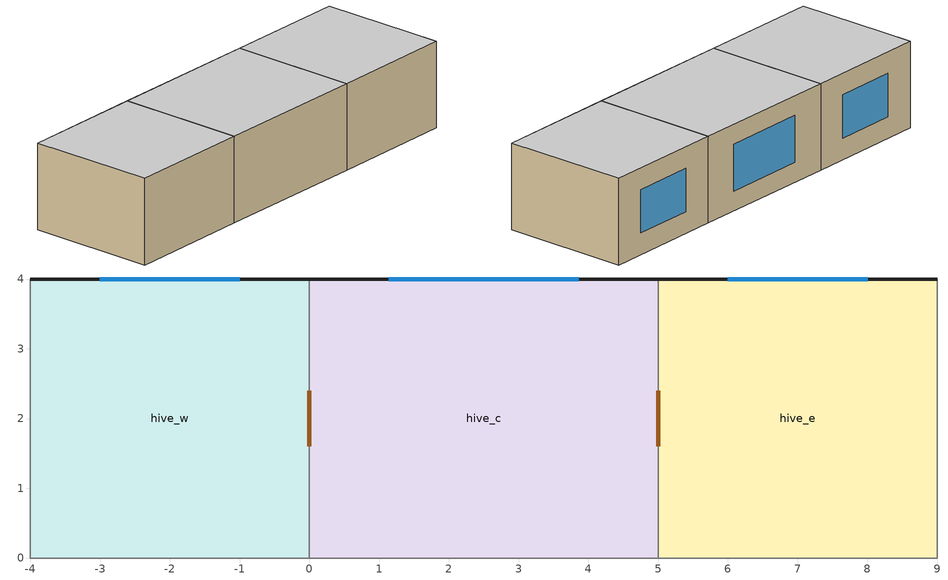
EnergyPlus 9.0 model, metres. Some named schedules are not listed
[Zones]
hive_c
 floor othersideconditionsmodel (floor): 5,4 5,0 0,0 0,4 z0
 wall outside (ext_wall): 5,4 0,4 z0:2.7
 wall adiabatic (int_wall): 0,0 5,0 z0:2.7
 wall to hive_e (int_wall): 5,0 5,4 z0:2.7
 wall to hive_w (int_wall): 0,4 0,0 z0:2.7
 window (simple_window): 3.86,4 1.14,4 z0.62:2.08
 door inside (door_3_cm): 5,1.6 5,2.4 / 0,2.4 0,1.6 z0:2.1
 ceiling adiabatic (ceiling): 0,4 0,0 5,0 5,4 z2.7
hive_e
 floor othersideconditionsmodel (floor): 9,4 9,0 5,0 5,4 z0
 wall outside (ext_wall): 9,4 5,4 z0:2.7
 wall adiabatic (int_wall): 5,0 9,0 9,4 z0:2.7
 window (simple_window): 8,4 6,4 z0.67:2.03
 ceiling adiabatic (ceiling): 5,4 5,0 9,0 9,4 z2.7
hive_w
 floor othersideconditionsmodel (floor): 0,4 0,0 -4,0 -4,4 z0
 wall outside (ext_wall): 0,4 -4,4 z0:2.7
 wall adiabatic (int_wall): -4,4 -4,0 0,0 z0:2.7
 window (simple_window): -1,4 -3,4 z0.67:2.03
 ceiling adiabatic (ceiling): -4,4 -4,0 0,0 0,4 z2.7
[Building]
hive: Loads convergence tolerance value=0.04; Maximum number of warmup days=25; Minimum number of warmup days=6; North axis=0; Solar distribution=FullInteriorAndExteriorWithReflections; Temperature convergence tolerance value=0.4; Terrain=City
[Site:GroundDomain:Slab]
ground_domain: 1, 0.4, 1.6, 10, No, Full, 6, 5, Timestep, ground_coupled_oscm, OnGrade, 1250, 30, 50, 1500, 1.5, finite_diff, Site:GroundTemperature:Undisturbed:FiniteDifference, No
[Site:GroundTemperature:Undisturbed:FiniteDifference]
finite_diff: 0.4, 1250, 30, 50, 1500, 1.5
[Construction]
floor: impermeabilizacao, concreto_5cm, contrapiso, piso_ceramico
ceiling: piso_ceramico, contrapiso, concreto_5cm, impermeabilizacao
ext_wall: placa_cimenticia, la_vidro_5cm, gesso
int_wall: gesso, la_vidro_5cm, gesso
door_3_cm: porta_mad_int_3cm
simple_window: vidro_simples_0.87
[Material] Thermal absorptance=0.9
Name | Conductivity | Density | Roughness | Solar absorptance | Specific heat | Thickness | Visible absorptance
concreto_5cm | 1.75 | 2200 | MediumRough | 0.7 | 1000 | 0.05 | 0.7
contrapiso | 1.15 | 2000 | MediumRough | 0.7 | 1000 | 0.02 | 0.7
impermeabilizacao | 0.23 | 1000 | Smooth | 0.7 | 920 | 0.0001 | 0.7
piso_ceramico | 1.05 | 2000 | Smooth | 0.7 | 920 | 0.0075 | 0.7
porta_mad_int_3cm | 0.15 | 650 | MediumSmooth | 0.5 | 2300 | 0.03 | 0.5
placa_cimenticia | 1.15 | 2000 | MediumSmooth | 0.5 | 1000 | 0.01 | 0.5
gesso | 0.35 | 900 | Smooth | 0.5 | 870 | 0.0125 | 0.5
[Material:NoMass]
la_vidro_5cm: Roughness=Smooth; Thermal resistance=1.25; Thermal absorptance=0.9; Solar absorptance=0.7; Visible absorptance=0.7
[WindowMaterial:SimpleGlazingSystem]
vidro_simples_0.87: Solar heat gain coefficient=0.87; U factor=5.7
[ElectricEquipment]
equip_hive_c: Zone or zonelist=hive_c; Design level=120; Design level calculation method=EquipmentLevel; End use subcategory=General; Fraction latent=0; Fraction lost=0; Fraction radiant=0.3; Schedule=sch_equip_living
[Lights] Design level calculation method=Watts/Area; End use subcategory=GeneralLights; Fraction radiant=0.32; Fraction replaceable=0; Fraction visible=0.23; Return air fraction=0; Watts per zone floor area=5
Name | Zone or zonelist | Schedule
lights_hive_c | hive_c | sch_ilum_living
lights_hive_e | hive_e | sch_ilum_dorm
lights_hive_w | hive_w | sch_ilum_dorm
[People] Fraction radiant=0.3; Number of people calculation method=People
Name | Zone or zonelist | Number of people | Activity level schedule | Number of people schedule
people_hive_c | hive_c | 4 | sch_activ_living | sch_occup_living
people_hive_e | hive_e | 2 | sch_activ_dorm | sch_occup_dorm
people_hive_w | hive_w | 2 | sch_activ_dorm | sch_occup_dorm
[SurfaceProperty:OtherSideConditionsModel]
ground_coupled_oscm: Type of modeling=GroundCoupledSurface
[ThermostatSetpoint:DualSetpoint]
thermostat_setpoint: Cooling setpoint temperature schedule=sch_hvac_23; Heating setpoint temperature schedule=sch_hvac_18
[Zone] Multiplier=1
hive_c; hive_e; hive_w
[ZoneControl:Thermostat] Control 1=thermostat_setpoint; Control type schedule=sch_hvac_4
Name | Zone or zonelist
thermostat_hive_c | hive_c
thermostat_hive_e | hive_e
thermostat_hive_w | hive_w
[Zone equipment]
hive_c: hvac_hive_c
hive_e: hvac_hive_e
hive_w: hvac_hive_w
[ZoneHVAC:IdealLoadsAirSystem] Cooling limit=NoLimit; Cooling sensible heat ratio=0.7; Dehumidification control type=None; Demand controlled ventilation type=None; Heat recovery type=None; Heating limit=NoLimit; Humidification control type=None; Latent heat recovery effectiveness=0.65; Maximum heating supply air humidity ratio=0.0156; Maximum heating supply air temperature=50; Minimum cooling supply air humidity ratio=0.0077; Minimum cooling supply air temperature=13; Outdoor air economizer type=NoEconomizer; Sensible heat recovery effectiveness=0.7
Name | Availability schedule
hvac_hive_c | sch_hvac_living
hvac_hive_e; hvac_hive_w | sch_hvac_dorm
[Schedule:Compact]
sch_hvac_living: Through: 12/31, For: AllDays, Until: 14:00, 0, Until: 22:00, 1, Until: 24:00, 0
sch_hvac_dorm: Through: 12/31, For: AllDays, Until: 08:00, 1, Until: 22:00, 0, Until: 24:00, 1
sch_activ_living: Through: 12/31, For:AllDays, Until: 24:00, 108
sch_activ_dorm: Through: 12/31, For:AllDays, Until: 24:00, 81
sch_equip_living: Through: 12/31, For:AllDays, Until: 14:00, 0, Until: 22:00, 1, Until: 24:00, 0
sch_ilum_living: Through: 12/31, For: AllDays, Until: 16:00, 0, Until: 22:00, 1, Until: 24:00, 0
sch_ilum_dorm: Through: 12/31, For: AllDays, Until: 06:00, 0, Until: 08:00, 1, Until: 22:00, 0, Until: 24:00, 1
sch_occup_living: Through: 12/31, For: AllDays, Until: 14:00, 0, Until: 18:00, 0.5, Until: 22:00, 1, Until: 24:00, 0
sch_occup_dorm: Through: 12/31, For: AllDays, Until: 08:00, 1, Until: 22:00, 0, Until 24:00, 1
sch_hvac_4: Through: 12/31, For: AllDays, Until: 24:00, 4
sch_hvac_18: Through: 12/31, For: AllDays, Until: 24:00, 18
sch_hvac_23: Through: 12/31, For: AllDays, Until: 24:00, 23
[AirflowNetwork:MultiZone:Component:DetailedOpening] Discharge coefficient for opening factor 1=0.001; Discharge coefficient for opening factor 2=0.65; Extra crack length or height of pivoting axis=0; Height factor for opening factor 1=1; Height factor for opening factor 2=1; Number of sets of opening factor data=2; Opening factor 1=0; Opening factor 2=1; Start height factor for opening factor 1=0; Start height factor for opening factor 2=0; Type of rectangular large vertical opening lvo=NonPivoted; Width factor for opening factor 1=0
Name | Air mass flow coefficient when opening is closed | Air mass flow exponent when opening is closed | Width factor for opening factor 2
window_opening | 0.0003 | 0.63 | 0.45
door_opening | 0.0024 | 0.59 | 1
[AirflowNetwork:MultiZone:Surface] Ventilation control mode=NoVent; Window door opening factor or crack factor=1
Name | Leakage component | Surface | Venting availability schedule
afn_hive_c_window_n | window_opening | hive_c_window_n
afn_hive_e_window_n | window_opening | hive_e_window_n | sch_afn_dorm
afn_hive_w_window_n | window_opening | hive_w_window_n | sch_afn_dorm
afn_hive_c_door_e | door_opening | hive_c_door_e
afn_hive_c_door_w | door_opening | hive_c_door_w
[AirflowNetwork:MultiZone:Zone]
Name | Zone
afn_hive_c | hive_c
afn_hive_e | hive_e
afn_hive_w | hive_w
[AirflowNetwork:SimulationControl]
afn_control: Absolute airflow convergence tolerance=1e-06; Airflownetwork control=MultizoneWithoutDistribution; Azimuth angle of long axis of building=90; Building type=LowRise; Convergence acceleration limit=-0.5; Height selection for local wind pressure calculation=OpeningHeight; Initialization type=LinearInitializationMethod; Maximum number of iterations=500; Ratio of building width along short axis to width along long axis=1; Relative airflow convergence tolerance=0.0001; Wind pressure coefficient type=SurfaceAverageCalculation
